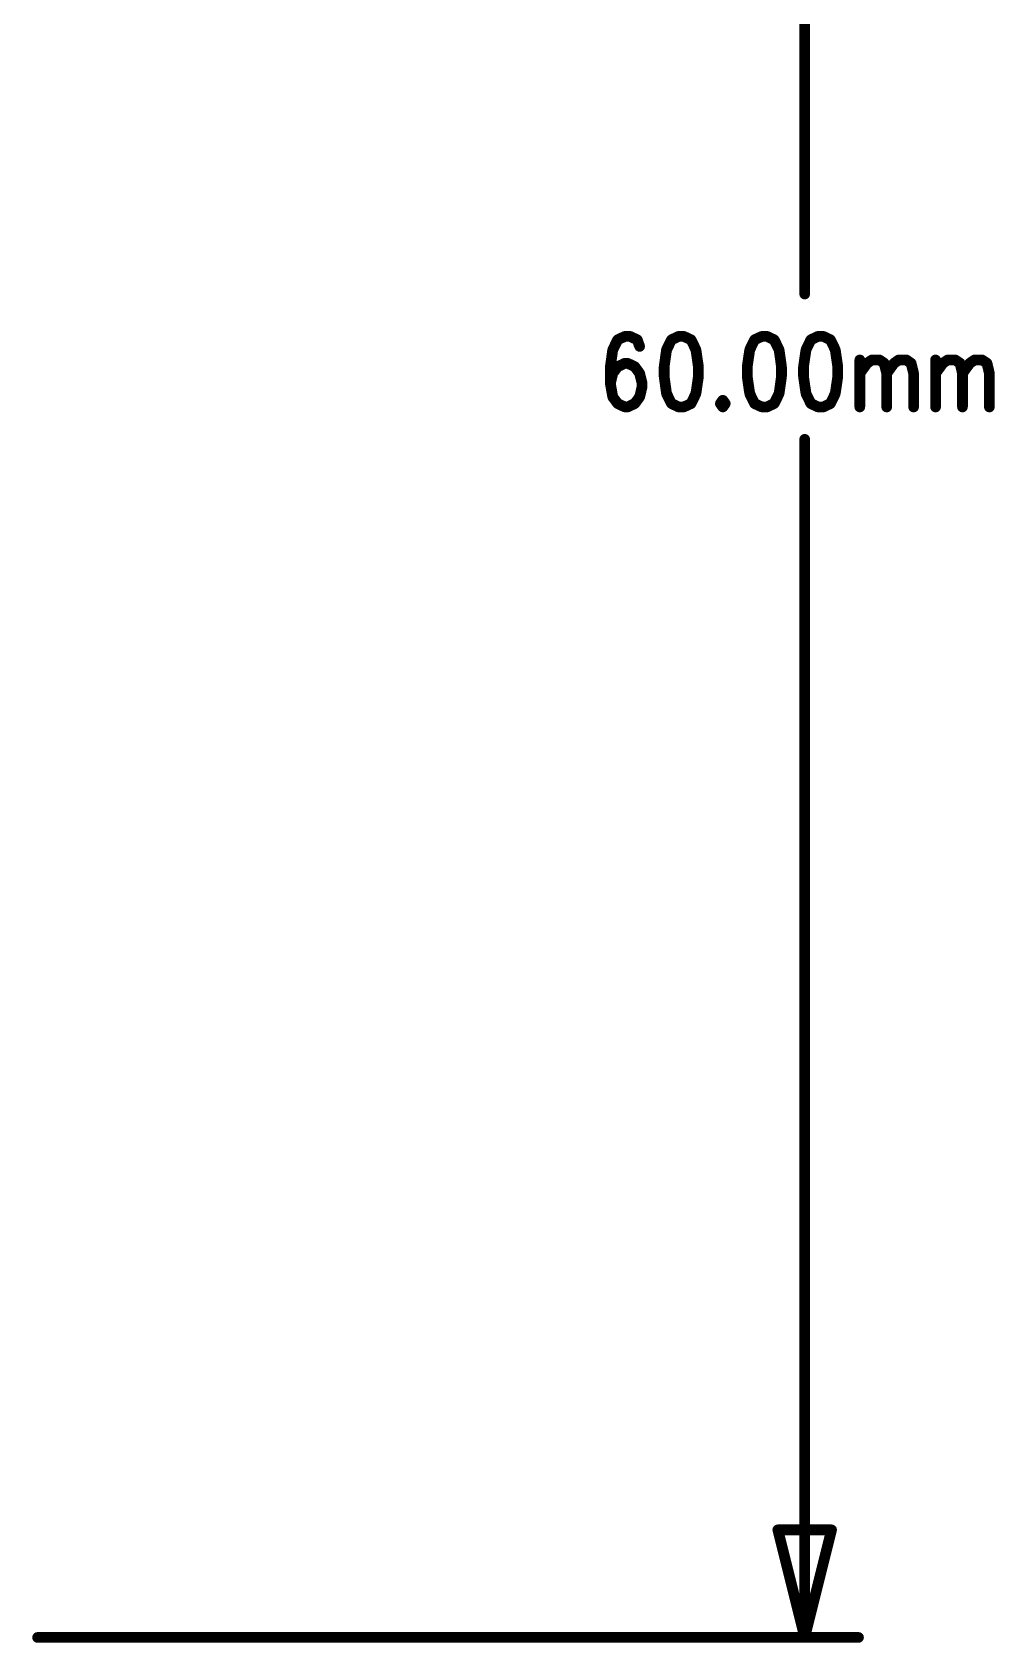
# Model space of a CAD drawing. Header units: millimetres. Extents: x 19.53 to 21.81, y 15.71 to 18.76.
# Drawn here: x 20.911 to 21.806, y 15.743 to 17.24 of the extents above; entities that cross this region are included whole.
import ezdxf

# ---------------------------------------------------------------- set-up
doc = ezdxf.new("R2010")
doc.units = ezdxf.units.MM
doc.layers.get('0').update_dxf_attribs({"linetype": 'CONTINUOUS', "lineweight": 0})
doc.layers.add('04_BOT_PHO', color=90, linetype='CONTINUOUS', lineweight=0)

# ---------------------------------------------------------------- blocks, each defined once
blk = doc.blocks.new('ROUND_5')
h = blk.add_hatch(color=256)
edge = h.paths.add_edge_path(flags=0)
edge.add_arc((0, 0), 0.005, 0, 360)

msp = doc.modelspace()

# ---------------------------------------------------------------- linework, layer by layer
at = {"layer": '04_BOT_PHO', "lineweight": 211, "const_width": 0.01}
for points in [[(21.629, 18.1102), (21.629, 16.9966)], [(21.462, 16.9573), (21.4552, 16.9541)], [(21.4665, 16.9573), (21.462, 16.9573)], [(21.4734, 16.9541), (21.4665, 16.9573)], [(21.512, 16.9573), (21.5052, 16.9541)], [(21.5165, 16.9573), (21.512, 16.9573)], [(21.5234, 16.9541), (21.5165, 16.9573)], [(21.5893, 16.9573), (21.5824, 16.9541)], [(21.5938, 16.9573), (21.5893, 16.9573)], [(21.6006, 16.9541), (21.5938, 16.9573)], [(21.6415, 16.9573), (21.6347, 16.9541)], [(21.6461, 16.9573), (21.6415, 16.9573)], [(21.6529, 16.9541), (21.6461, 16.9573)], [(21.4506, 16.9448), (21.4484, 16.9291)], [(21.4552, 16.9541), (21.4506, 16.9448)], [(21.4756, 16.9479), (21.4734, 16.9541)], [(21.5006, 16.9448), (21.4984, 16.9291)], [(21.5052, 16.9541), (21.5006, 16.9448)], [(21.5279, 16.9448), (21.5234, 16.9541)], [(21.5302, 16.9291), (21.5279, 16.9448)], [(21.5779, 16.9448), (21.5756, 16.9291)], [(21.5824, 16.9541), (21.5779, 16.9448)], [(21.6052, 16.9448), (21.6006, 16.9541)], [(21.6074, 16.9291), (21.6052, 16.9448)], [(21.6302, 16.9448), (21.6279, 16.9291)], [(21.6347, 16.9541), (21.6302, 16.9448)], [(21.6574, 16.9448), (21.6529, 16.9541)], [(21.6597, 16.9291), (21.6574, 16.9448)], [(21.4484, 16.9291), (21.4484, 16.9135)], [(21.4552, 16.9291), (21.4506, 16.9229)], [(21.462, 16.9323), (21.4552, 16.9291)], [(21.4643, 16.9323), (21.462, 16.9323)], [(21.4711, 16.9291), (21.4643, 16.9323)], [(21.4756, 16.9229), (21.4711, 16.9291)], [(21.4984, 16.9291), (21.4984, 16.9198)], [(21.5302, 16.9198), (21.5302, 16.9291)], [(21.5756, 16.9291), (21.5756, 16.9198)], [(21.6074, 16.9198), (21.6074, 16.9291)], [(21.6279, 16.9291), (21.6279, 16.9198)], [(21.6597, 16.9198), (21.6597, 16.9291)], [(21.6802, 16.9354), (21.6802, 16.8916)], [(21.6802, 16.9229), (21.687, 16.9323)], [(21.687, 16.9323), (21.6915, 16.9354)], [(21.6915, 16.9354), (21.6984, 16.9354)], [(21.6984, 16.9354), (21.7029, 16.9323)], [(21.7029, 16.9323), (21.7052, 16.9229)], [(21.7052, 16.9229), (21.712, 16.9323)], [(21.712, 16.9323), (21.7165, 16.9354)], [(21.7165, 16.9354), (21.7234, 16.9354)], [(21.7234, 16.9354), (21.7279, 16.9323)], [(21.7279, 16.9323), (21.7302, 16.9229)], [(21.7506, 16.9354), (21.7506, 16.8916)], [(21.7506, 16.9229), (21.7574, 16.9323)], [(21.7574, 16.9323), (21.762, 16.9354)], [(21.762, 16.9354), (21.7688, 16.9354)], [(21.7688, 16.9354), (21.7734, 16.9323)], [(21.7734, 16.9323), (21.7756, 16.9229)], [(21.7756, 16.9229), (21.7824, 16.9323)], [(21.7824, 16.9323), (21.787, 16.9354)], [(21.787, 16.9354), (21.7938, 16.9354)], [(21.7938, 16.9354), (21.7984, 16.9323)], [(21.7984, 16.9323), (21.8006, 16.9229)], [(21.4506, 16.9229), (21.4484, 16.9135)], [(21.4484, 16.9135), (21.4506, 16.901)], [(21.4779, 16.9135), (21.4756, 16.9229)], [(21.4756, 16.901), (21.4779, 16.9104)], [(21.4779, 16.9104), (21.4779, 16.9135)], [(21.4984, 16.9198), (21.5006, 16.9041)], [(21.5279, 16.9041), (21.5302, 16.9198)], [(21.5756, 16.9198), (21.5779, 16.9041)], [(21.6052, 16.9041), (21.6074, 16.9198)], [(21.6279, 16.9198), (21.6302, 16.9041)], [(21.6574, 16.9041), (21.6597, 16.9198)], [(21.7052, 16.9229), (21.7052, 16.8916)], [(21.7302, 16.9229), (21.7302, 16.8916)], [(21.7756, 16.9229), (21.7756, 16.8916)], [(21.8006, 16.9229), (21.8006, 16.8916)], [(21.4506, 16.901), (21.4552, 16.8948)], [(21.4711, 16.8948), (21.4756, 16.901)], [(21.5006, 16.9041), (21.5052, 16.8948)], [(21.5234, 16.8948), (21.5279, 16.9041)], [(21.5529, 16.8979), (21.5506, 16.8948)], [(21.5552, 16.8948), (21.5529, 16.8979)], [(21.5779, 16.9041), (21.5824, 16.8948)], [(21.6006, 16.8948), (21.6052, 16.9041)], [(21.6302, 16.9041), (21.6347, 16.8948)], [(21.6529, 16.8948), (21.6574, 16.9041)], [(21.4552, 16.8948), (21.462, 16.8916)], [(21.462, 16.8916), (21.4643, 16.8916)], [(21.4643, 16.8916), (21.4711, 16.8948)], [(21.5052, 16.8948), (21.512, 16.8916)], [(21.512, 16.8916), (21.5165, 16.8916)], [(21.5165, 16.8916), (21.5234, 16.8948)], [(21.5506, 16.8948), (21.5529, 16.8916)], [(21.5529, 16.8916), (21.5552, 16.8948)], [(21.5824, 16.8948), (21.5893, 16.8916)], [(21.5893, 16.8916), (21.5938, 16.8916)], [(21.5938, 16.8916), (21.6006, 16.8948)], [(21.6347, 16.8948), (21.6415, 16.8916)], [(21.6415, 16.8916), (21.6461, 16.8916)], [(21.6461, 16.8916), (21.6529, 16.8948)], [(21.629, 15.748), (21.629, 16.8616)], [(21.629, 15.748), (21.604, 15.848)], [(21.604, 15.848), (21.654, 15.848)], [(21.654, 15.848), (21.629, 15.748)], [(20.9161, 15.748), (21.679, 15.748)]]:
    msp.add_lwpolyline(points, dxfattribs=at)

# ---------------------------------------------------------------- block references
at = {"layer": '04_BOT_PHO'}
for p in [(21.629, 16.9966), (21.462, 16.9573), (21.4665, 16.9573), (21.512, 16.9573), (21.512, 16.9573), (21.5165, 16.9573), (21.5893, 16.9573), (21.5893, 16.9573), (21.5938, 16.9573), (21.6415, 16.9573), (21.6415, 16.9573), (21.6461, 16.9573), (21.4506, 16.9448), (21.4552, 16.9541), (21.4734, 16.9541), (21.4756, 16.9479), (21.5006, 16.9448), (21.5052, 16.9541), (21.5234, 16.9541), (21.5279, 16.9448), (21.5779, 16.9448), (21.5824, 16.9541), (21.6006, 16.9541), (21.6052, 16.9448), (21.6302, 16.9448), (21.6347, 16.9541), (21.6529, 16.9541), (21.6574, 16.9448), (21.4484, 16.9291), (21.4552, 16.9291), (21.462, 16.9323), (21.4643, 16.9323), (21.4711, 16.9291), (21.4984, 16.9291), (21.5302, 16.9291), (21.5756, 16.9291), (21.6074, 16.9291), (21.6279, 16.9291), (21.6597, 16.9291), (21.6802, 16.9354), (21.687, 16.9323), (21.6915, 16.9354), (21.6984, 16.9354), (21.7029, 16.9323), (21.712, 16.9323), (21.7165, 16.9354), (21.7234, 16.9354), (21.7279, 16.9323), (21.7506, 16.9354), (21.7574, 16.9323), (21.762, 16.9354), (21.7688, 16.9354), (21.7734, 16.9323), (21.7824, 16.9323), (21.787, 16.9354), (21.7938, 16.9354), (21.7984, 16.9323), (21.4484, 16.9135), (21.4484, 16.9135), (21.4506, 16.9229), (21.4756, 16.9229), (21.4779, 16.9135), (21.4779, 16.9104), (21.4984, 16.9198), (21.5302, 16.9198), (21.5756, 16.9198), (21.6074, 16.9198), (21.6279, 16.9198), (21.6597, 16.9198), (21.6802, 16.9229), (21.7052, 16.9229), (21.7052, 16.9229), (21.7302, 16.9229), (21.7506, 16.9229), (21.7756, 16.9229), (21.7756, 16.9229), (21.8006, 16.9229), (21.4506, 16.901), (21.4756, 16.901), (21.5006, 16.9041), (21.5279, 16.9041), (21.5529, 16.8979), (21.5529, 16.8979), (21.5779, 16.9041), (21.6052, 16.9041), (21.6302, 16.9041), (21.6574, 16.9041), (21.4552, 16.8948), (21.462, 16.8916), (21.4643, 16.8916), (21.4711, 16.8948), (21.5052, 16.8948), (21.512, 16.8916), (21.5165, 16.8916), (21.5234, 16.8948), (21.5506, 16.8948), (21.5529, 16.8916), (21.5552, 16.8948), (21.5824, 16.8948), (21.5893, 16.8916), (21.5938, 16.8916), (21.6006, 16.8948), (21.6347, 16.8948), (21.6415, 16.8916), (21.6461, 16.8916), (21.6529, 16.8948), (21.6802, 16.8916), (21.7052, 16.8916), (21.7302, 16.8916), (21.7506, 16.8916), (21.7756, 16.8916), (21.8006, 16.8916), (21.629, 16.8616), (21.604, 15.848), (21.654, 15.848), (20.9161, 15.748), (21.629, 15.748), (21.629, 15.748), (21.629, 15.748), (21.679, 15.748)]:
    msp.add_blockref('ROUND_5', p, dxfattribs=at)

doc.saveas('drawing.dxf')
